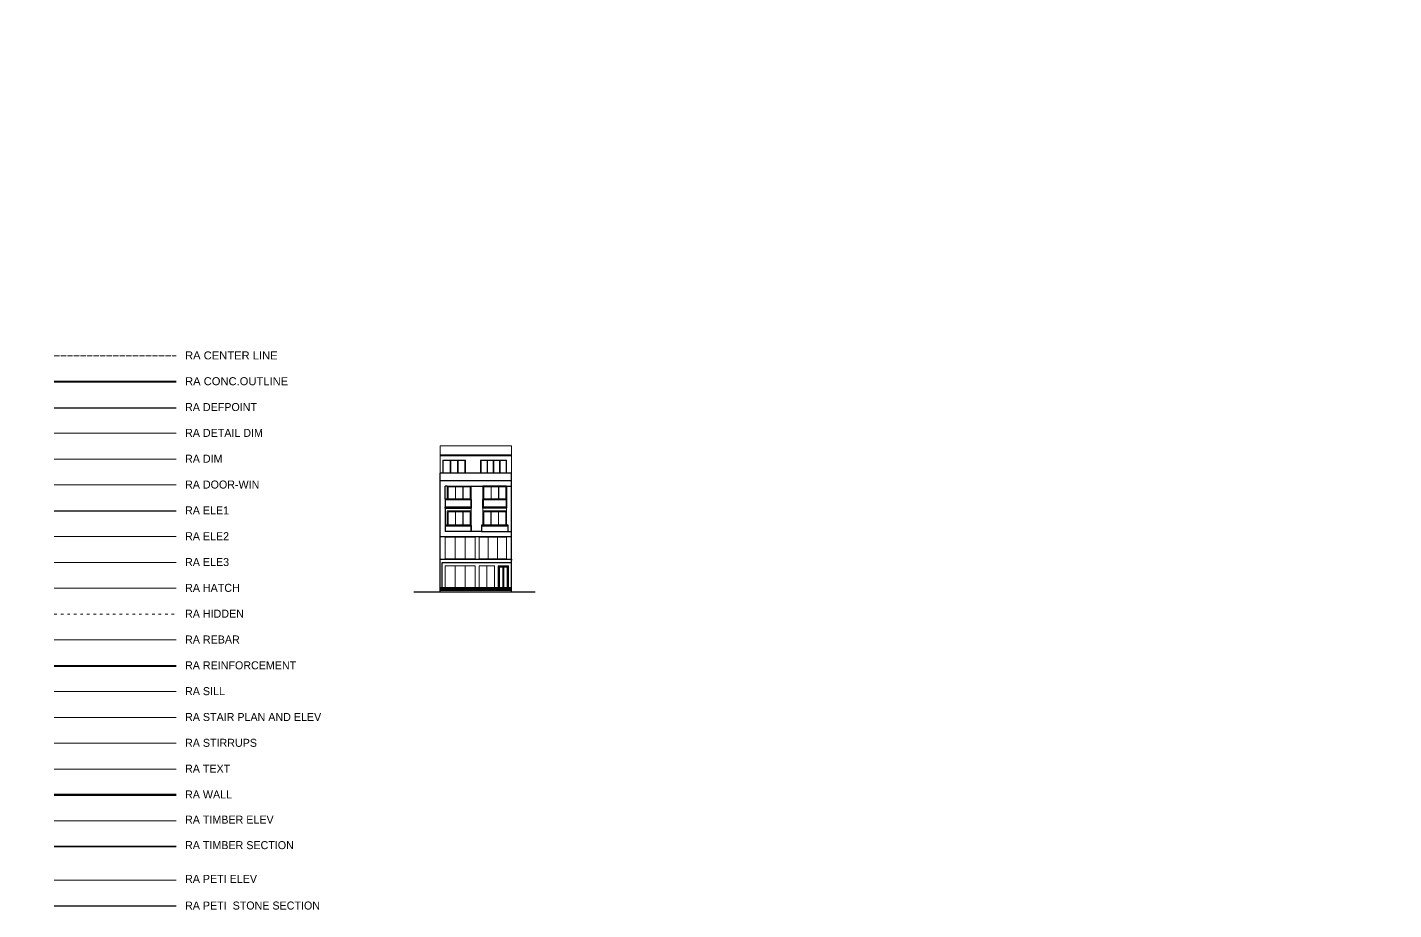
# Model space of a CAD drawing. Header units: inches. Extents: x -71 to 2682309, y -3332 to 801571.
# Drawn here: x 2660066 to 2666354, y 785419 to 789477 of the extents above; entities that cross this region are included whole.
import ezdxf

# ---------------------------------------------------------------- set-up
doc = ezdxf.new("R2010")
doc.units = ezdxf.units.IN
doc.header["$MEASUREMENT"] = 0
doc.linetypes.add('ACAD_ISO03W100', pattern=[30, 12, -18])
doc.linetypes.add('ACAD_ISO04W100', pattern=[30, 24, -3, 0, -3])
for name, color, linetype, lineweight in [('CENTER  LINE RA', 10, 'ACAD_ISO04W100', 18), ('CONC. OUTLINE RA', 150, 'Continuous', 40), ('DETAIL DIM RA', 4, 'Continuous', 15), ('DIM RA', 4, 'Continuous', 15), ('DOOR-WIN RA', 3, 'Continuous', 20), ('ELE1 RA', 1, 'Continuous', 30), ('ELE2 RA', 130, 'Continuous', 20), ('ELE3 RA', 2, 'Continuous', 18), ('Hatch', 254, 'Continuous', 9), ('HATCH RA', 8, 'Continuous', 9), ('HIDDEN RA', 253, 'ACAD_ISO03W100', 9), ('PETI elev RA', 182, 'Continuous', 15), ('Peti stone  section RA', 114, 'Continuous', 30), ('REBAR RA', 145, 'Continuous', 20), ('REINFORCEMENT RA', 1, 'Continuous', 30), ('SILL RA', 2, 'Continuous', 20), ('STAIR PLAN AND ELEV RA', 124, 'Continuous', 20), ('STIRRUPS RA', 115, 'Continuous', 20), ('TEXT RA', 254, 'Continuous', 20), ('timber elev RA', 34, 'Continuous', 15), ('Timber Section RA', 150, 'Continuous', 35), ('WALL RA', 42, 'Continuous', 50)]:
    doc.layers.add(name, color=color, linetype=linetype, lineweight=lineweight)
doc.layers.add('lettring', color=7, linetype='Continuous')
doc.styles.add('DIM 8', font='arial.ttf', dxfattribs={"height": 8})
doc.styles.add('RA 50 new', font='GOTHIC.TTF', dxfattribs={"height": 100})
doc.dimstyles.new('Copy of DIM 8', dxfattribs={"dimtxt": 8, "dimasz": 1, "dimexe": 6, "dimexo": 18, "dimgap": 1.6875, "dimtad": 1, "dimdec": 0, "dimzin": 3, "dimdsep": 46, "dimlunit": 4, "dimtxsty": 'DIM 8', "dimblk": 'dot 2', "dimcen": 0.09375, "dimse1": 1, "dimse2": 1, "dimclrd": 1, "dimclre": 1, "dimclrt": 256, "dimadec": 0, "dimazin": 0, "dimtfac": 0.75, "dimtdec": 0, "dimtix": 1, "dimtmove": 1, "dimatfit": 3, "dimldrblk": 'DOT', "dimfxl": 1, "dimtolj": 1, "dimtzin": 0, "dimlwd": 9, "dimlwe": 9, "dimarcsym": 0})

# ---------------------------------------------------------------- blocks, each defined once
blk = doc.blocks.new('_Dot')
at = {"color": 0, "linetype": 'ByBlock', "lineweight": -2}
blk.add_line((-0.5, 0), (-1, 0), dxfattribs=at)
at = {"color": 0, "linetype": 'ByBlock', "const_width": 0.5}
blk.add_lwpolyline([(-0.25, 0, 1), (0.25, 0, 1)], format="xyb", close=True, dxfattribs=at)
blk = doc.blocks.new('dot1')
at = {"layer": 'Hatch'}
h = blk.add_hatch(color=256, dxfattribs=at)
edge = h.paths.add_edge_path()
edge.add_arc((0, 0), 1, 0, 360)
for p, q in [((3, 0), (-3, 0)), ((0, 3), (0, -3))]:
    blk.add_line(p, q, dxfattribs=at)
blk.add_circle((0, 0), 1, dxfattribs=at)
blk = doc.blocks.new('dot 2')
at = {"layer": 'Hatch', "xscale": 0.5, "yscale": 0.5, "zscale": 0.5}
blk.add_blockref('dot1', (0, 0), dxfattribs=at)

msp = doc.modelspace()

# ---------------------------------------------------------------- linework, layer by layer
for p, q in [((2662271.4, 787307.1), (2662271.3, 787307.2)), ((2661965.9, 787016.6), (2661965.9, 787030.6))]:
    msp.add_line(p, q)
at = {"layer": 'CENTER  LINE RA', "linetype": 'ACAD_ISO04W100'}
msp.add_line((2660190.5, 787966.7), (2660752, 787966.7), dxfattribs=at)
at = {"layer": 'CONC. OUTLINE RA'}
for p, q in [((2660190.5, 787847.9), (2660752, 787847.9)), ((2660190.5, 786541.2), (2660752, 786541.2))]:
    msp.add_line(p, q, dxfattribs=at)
at = {"layer": 'Defpoints'}
msp.add_line((2660190.5, 787727.6), (2660752, 787727.6), dxfattribs=at)
at = {"layer": 'DETAIL DIM RA'}
msp.add_line((2660190.5, 787610.3), (2660752, 787610.3), dxfattribs=at)
at = {"layer": 'DIM RA'}
msp.add_line((2660190.5, 787491.5), (2660752, 787491.5), dxfattribs=at)
at = {"layer": 'DOOR-WIN RA'}
for p, q in [((2661977.9, 787487.2), (2662082.9, 787487.2)), ((2661977.9, 787427.2), (2661977.9, 787487.2)), ((2661980.4, 787484.7), (2661980.4, 787427.2)), ((2662012.5, 787484.7), (2661980.4, 787484.7)), ((2662012.5, 787427.2), (2662012.5, 787484.7)), ((2662015, 787484.7), (2662015, 787427.2)), ((2662045.8, 787484.7), (2662015, 787484.7)), ((2662045.8, 787427.2), (2662045.8, 787484.7)), ((2662048.3, 787484.7), (2662048.3, 787427.2)), ((2662080.4, 787484.7), (2662048.3, 787484.7)), ((2662080.4, 787484.7), (2662080.4, 787427.2)), ((2662082.9, 787487.2), (2662082.9, 787427.2)), ((2662151.9, 787487.2), (2662271.9, 787487.2)), ((2662151.9, 787427.2), (2662151.9, 787487.2)), ((2662181.9, 787484.8), (2662154.4, 787484.8)), ((2662154.4, 787484.8), (2662154.4, 787427.2)), ((2662181.9, 787427.2), (2662181.9, 787484.8)), ((2662210.7, 787484.8), (2662184.4, 787484.8)), ((2662184.4, 787484.8), (2662184.4, 787427.2)), ((2662210.7, 787427.2), (2662210.7, 787484.8)), ((2662239.4, 787484.8), (2662213.2, 787484.8)), ((2662213.2, 787484.8), (2662213.2, 787427.2)), ((2662239.4, 787427.2), (2662239.4, 787484.8)), ((2662241.9, 787484.8), (2662241.9, 787427.2)), ((2662269.4, 787484.8), (2662241.9, 787484.8)), ((2662269.4, 787484.8), (2662269.4, 787427.2)), ((2662271.9, 787487.2), (2662271.9, 787427.2)), ((2660190.5, 787372.7), (2660752, 787372.7)), ((2661998.9, 787307.2), (2661998.9, 787367.2)), ((2662002.8, 787307.2), (2662002.8, 787363.5)), ((2662002.8, 787363.5), (2662036.1, 787363.5)), ((2662036.1, 787307.2), (2662036.1, 787363.5)), ((2662037.3, 787363.5), (2662070.5, 787363.5)), ((2662037.3, 787363.5), (2662037.3, 787307.2)), ((2662070.5, 787363.5), (2662070.5, 787307.2)), ((2662071.7, 787363.5), (2662104.9, 787363.5)), ((2662071.7, 787363.5), (2662071.7, 787307.2)), ((2662104.9, 787363.5), (2662104.9, 787307.2)), ((2662108.9, 787367.2), (2662108.9, 787305.7)), ((2662162.9, 787305.7), (2662162.9, 787367.2)), ((2662166.8, 787307.2), (2662166.8, 787363.5)), ((2662166.8, 787363.5), (2662200.1, 787363.5)), ((2662200.1, 787307.2), (2662200.1, 787363.5)), ((2662201.3, 787363.5), (2662234.5, 787363.5)), ((2662201.3, 787363.5), (2662201.3, 787307.2)), ((2662234.5, 787363.5), (2662234.5, 787307.2)), ((2662235.7, 787363.5), (2662268.9, 787363.5)), ((2662235.7, 787363.5), (2662235.7, 787307.2)), ((2662268.9, 787363.5), (2662268.9, 787307.2)), ((2662271.9, 787305.7), (2662271.9, 787367.2)), ((2662272.9, 787367.2), (2662272.9, 787271.2)), ((2661998.9, 787187.2), (2661998.9, 787253.2)), ((2661998.9, 787253.2), (2662108.9, 787253.2)), ((2661998.9, 787187.2), (2661998.9, 787253.2)), ((2661998.9, 787253.2), (2662108.9, 787253.2)), ((2662002.8, 787187.2), (2662002.8, 787249.3)), ((2662002.8, 787249.3), (2662036.1, 787249.3)), ((2662036.1, 787187.2), (2662036.1, 787249.3)), ((2662037.3, 787249.3), (2662070.5, 787249.3)), ((2662037.3, 787249.3), (2662037.3, 787187.2)), ((2662070.5, 787249.3), (2662070.5, 787187.2)), ((2662071.7, 787249.3), (2662104.9, 787249.3)), ((2662071.7, 787249.3), (2662071.7, 787187.2)), ((2662104.9, 787249.3), (2662104.9, 787187.2)), ((2662108.9, 787253.2), (2662108.9, 787185.7)), ((2662108.9, 787253.2), (2662108.9, 787159.2)), ((2662162.9, 787253.2), (2662271.9, 787253.2)), ((2662162.9, 787187.2), (2662162.9, 787253.2)), ((2662162.9, 787253.2), (2662271.9, 787253.2)), ((2662162.9, 787187.2), (2662162.9, 787253.2)), ((2662166.8, 787187.2), (2662166.8, 787249.3)), ((2662166.8, 787249.3), (2662199.8, 787249.3)), ((2662199.8, 787187.2), (2662199.8, 787249.3)), ((2662200.9, 787249.3), (2662233.9, 787249.3)), ((2662200.9, 787249.3), (2662200.9, 787187.2)), ((2662233.9, 787187.2), (2662233.9, 787249.3)), ((2662235.1, 787249.3), (2662268, 787249.3)), ((2662235.1, 787249.3), (2662235.1, 787187.2)), ((2662268, 787249.3), (2662268, 787187.2)), ((2662271.9, 787253.2), (2662271.9, 787187.2)), ((2662271.9, 787253.2), (2662271.9, 787187.2)), ((2661989.9, 787133.2), (2661991.4, 787133.2)), ((2661989.9, 787133), (2661989.9, 787133.2)), ((2661989.9, 787133), (2661991.4, 787133)), ((2661989.9, 787132.1), (2661989.9, 787133)), ((2661989.9, 787132.1), (2662035.5, 787132.1)), ((2661989.9, 787032.4), (2661989.9, 787132.1)), ((2661991.4, 787133.2), (2661993.4, 787133.2)), ((2661991.4, 787133), (2661991.4, 787133.2)), ((2661991.4, 787133), (2661993.4, 787133)), ((2661993.4, 787133.2), (2662032.3, 787133.2)), ((2661993.4, 787133), (2661993.4, 787133.2)), ((2661993.4, 787133), (2662032.3, 787133)), ((2662032.3, 787133.2), (2662034.2, 787133.2)), ((2662032.3, 787133), (2662032.3, 787133.2)), ((2662032.3, 787133), (2662034.2, 787133)), ((2662034.2, 787133.2), (2662037.1, 787133.2)), ((2662034.2, 787133), (2662034.2, 787133.2)), ((2662034.2, 787133), (2662035.5, 787133)), ((2662035.5, 787133), (2662035.5, 787132.1)), ((2662035.5, 787133), (2662037.1, 787133)), ((2662035.5, 787132.1), (2662035.5, 787032.4)), ((2662035.5, 787132.1), (2662081.2, 787132.1)), ((2662037.1, 787133.2), (2662039, 787133.2)), ((2662037.1, 787133), (2662037.1, 787133.2)), ((2662037.1, 787133), (2662039, 787133)), ((2662039, 787133.2), (2662077.9, 787133.2)), ((2662039, 787133), (2662039, 787133.2)), ((2662039, 787133), (2662077.9, 787133)), ((2662077.9, 787133.2), (2662079.8, 787133.2)), ((2662077.9, 787133), (2662077.9, 787133.2)), ((2662077.9, 787133), (2662079.8, 787133)), ((2662079.8, 787133.2), (2662082.8, 787133.2)), ((2662079.8, 787133), (2662079.8, 787133.2)), ((2662079.8, 787133), (2662081.2, 787133)), ((2662081.2, 787133), (2662081.2, 787132.1)), ((2662081.2, 787133), (2662082.8, 787133)), ((2662081.2, 787132.1), (2662126.9, 787132.1)), ((2662081.2, 787132.1), (2662081.2, 787032.4)), ((2662082.8, 787133.2), (2662084.7, 787133.2)), ((2662082.8, 787133), (2662082.8, 787133.2)), ((2662082.8, 787133), (2662084.7, 787133)), ((2662084.7, 787133.2), (2662123.6, 787133.2)), ((2662084.7, 787133), (2662084.7, 787133.2)), ((2662084.7, 787133), (2662123.6, 787133)), ((2662123.6, 787133.2), (2662125.5, 787133.2)), ((2662123.6, 787133), (2662123.6, 787133.2)), ((2662123.6, 787133), (2662125.5, 787133)), ((2662125.5, 787133.2), (2662126.9, 787133.2)), ((2662125.5, 787133), (2662125.5, 787133.2)), ((2662125.5, 787133), (2662126.9, 787133)), ((2662126.9, 787133.2), (2662126.9, 787133)), ((2662126.9, 787133), (2662126.9, 787132.1)), ((2662126.9, 787132.1), (2662126.9, 787032.4)), ((2662144.9, 787133.1), (2662146.3, 787133.1)), ((2662144.9, 787133.1), (2662144.9, 787133)), ((2662144.9, 787133), (2662146.3, 787133)), ((2662144.9, 787133), (2662144.9, 787132.1)), ((2662144.9, 787132.1), (2662187.2, 787132.1)), ((2662144.9, 787132.1), (2662144.9, 787032.4)), ((2662146.3, 787133), (2662146.3, 787133.1)), ((2662146.3, 787133.1), (2662148.1, 787133.1)), ((2662146.3, 787133), (2662148.1, 787133)), ((2662148.1, 787133), (2662148.1, 787133.1)), ((2662148.1, 787133.1), (2662184.2, 787133.1)), ((2662148.1, 787133), (2662184.2, 787133)), ((2662184.2, 787133), (2662184.2, 787133.1)), ((2662184.2, 787133.1), (2662185.9, 787133.1)), ((2662184.2, 787133), (2662185.9, 787133)), ((2662185.9, 787133), (2662185.9, 787133.1)), ((2662185.9, 787133.1), (2662188.7, 787133.1)), ((2662185.9, 787133), (2662187.2, 787133)), ((2662187.2, 787133), (2662187.2, 787132.1)), ((2662187.2, 787133), (2662188.7, 787133)), ((2662187.2, 787132.1), (2662187.2, 787032.4)), ((2662187.2, 787132.1), (2662229.6, 787132.1)), ((2662188.7, 787133), (2662188.7, 787133.1)), ((2662188.7, 787133.1), (2662190.5, 787133.1)), ((2662188.7, 787133), (2662190.5, 787133)), ((2662190.5, 787133), (2662190.5, 787133.1)), ((2662190.5, 787133.1), (2662226.5, 787133.1)), ((2662190.5, 787133), (2662226.5, 787133)), ((2662226.5, 787133), (2662226.5, 787133.1)), ((2662226.5, 787133.1), (2662228.3, 787133.1)), ((2662226.5, 787133), (2662228.3, 787133)), ((2662228.3, 787133), (2662228.3, 787133.1)), ((2662228.3, 787133.1), (2662231, 787133.1)), ((2662228.3, 787133), (2662229.6, 787133)), ((2662229.6, 787133), (2662229.6, 787132.1)), ((2662229.6, 787133), (2662231, 787133)), ((2662229.6, 787132.1), (2662271.9, 787132.1)), ((2662229.6, 787132.1), (2662229.6, 787032.4)), ((2662231, 787133), (2662231, 787133.1)), ((2662231, 787133.1), (2662232.8, 787133.1)), ((2662231, 787133), (2662232.8, 787133)), ((2662232.8, 787133), (2662232.8, 787133.1)), ((2662232.8, 787133.1), (2662268.9, 787133.1)), ((2662232.8, 787133), (2662268.9, 787133)), ((2662268.9, 787133), (2662268.9, 787133.1)), ((2662268.9, 787133.1), (2662270.6, 787133.1)), ((2662268.9, 787133), (2662270.6, 787133)), ((2662270.6, 787133), (2662270.6, 787133.1)), ((2662270.6, 787133.1), (2662271.9, 787133.1)), ((2662270.6, 787133), (2662271.9, 787133)), ((2662271.9, 787133), (2662271.9, 787133.1)), ((2662271.9, 787133), (2662271.9, 787132.1)), ((2662271.9, 787132.1), (2662271.9, 787032.4)), ((2661989.9, 787031.2), (2661989.9, 787032.4)), ((2661989.9, 787032.4), (2662035.5, 787032.4)), ((2661989.9, 787031.2), (2662035.5, 787031.2)), ((2661989.9, 787001), (2661989.9, 787001.2)), ((2661989.9, 787001.2), (2661991.4, 787001.2)), ((2661989.9, 787001), (2661991.4, 787001)), ((2661989.9, 787000.1), (2661989.9, 787001)), ((2661989.9, 787000.1), (2662035.5, 787000.1)), ((2661989.9, 786900.4), (2661989.9, 787000.1)), ((2661991.4, 787001.2), (2661993.4, 787001.2)), ((2661991.4, 787001), (2661991.4, 787001.2)), ((2661991.4, 787001), (2661993.4, 787001)), ((2661993.4, 787001), (2661993.4, 787001.2)), ((2661993.4, 787001.2), (2662032.3, 787001.2)), ((2661993.4, 787001), (2662032.3, 787001)), ((2662032.3, 787001.2), (2662034.2, 787001.2)), ((2662032.3, 787001), (2662032.3, 787001.2)), ((2662032.3, 787001), (2662034.2, 787001)), ((2662034.2, 787001), (2662034.2, 787001.2)), ((2662034.2, 787001.2), (2662037.1, 787001.2)), ((2662034.2, 787001), (2662035.5, 787001)), ((2662035.5, 787031.2), (2662035.5, 787032.4)), ((2662035.5, 787032.4), (2662081.2, 787032.4)), ((2662035.5, 787031.2), (2662081.2, 787031.2)), ((2662035.5, 787001), (2662035.5, 787000.1)), ((2662035.5, 787001), (2662037.1, 787001)), ((2662035.5, 787000.1), (2662035.5, 786900.4)), ((2662035.5, 787000.1), (2662081.2, 787000.1)), ((2662037.1, 787001.2), (2662039, 787001.2)), ((2662037.1, 787001), (2662037.1, 787001.2)), ((2662037.1, 787001), (2662039, 787001)), ((2662039, 787001), (2662039, 787001.2)), ((2662039, 787001.2), (2662077.9, 787001.2)), ((2662039, 787001), (2662077.9, 787001)), ((2662077.9, 787001.2), (2662079.8, 787001.2)), ((2662077.9, 787001), (2662077.9, 787001.2)), ((2662077.9, 787001), (2662079.8, 787001)), ((2662079.8, 787001), (2662079.8, 787001.2)), ((2662079.8, 787001.2), (2662082.8, 787001.2)), ((2662079.8, 787001), (2662081.2, 787001)), ((2662081.2, 787031.2), (2662081.2, 787032.4)), ((2662081.2, 787032.4), (2662126.9, 787032.4)), ((2662081.2, 787031.2), (2662126.9, 787031.2)), ((2662081.2, 787001), (2662081.2, 787000.1)), ((2662081.2, 787001), (2662082.8, 787001)), ((2662081.2, 787000.1), (2662126.9, 787000.1)), ((2662081.2, 787000.1), (2662081.2, 786900.4)), ((2662082.8, 787001.2), (2662084.7, 787001.2)), ((2662082.8, 787001), (2662082.8, 787001.2)), ((2662082.8, 787001), (2662084.7, 787001)), ((2662084.7, 787001), (2662084.7, 787001.2)), ((2662084.7, 787001.2), (2662123.6, 787001.2)), ((2662084.7, 787001), (2662123.6, 787001)), ((2662123.6, 787001.2), (2662125.5, 787001.2)), ((2662123.6, 787001), (2662123.6, 787001.2)), ((2662123.6, 787001), (2662125.5, 787001)), ((2662125.5, 787001), (2662125.5, 787001.2)), ((2662125.5, 787001.2), (2662126.9, 787001.2)), ((2662125.5, 787001), (2662126.9, 787001)), ((2662126.9, 787032.4), (2662126.9, 787031.2)), ((2662126.9, 787001.2), (2662126.9, 787001)), ((2662126.9, 787001), (2662126.9, 787000.1)), ((2662126.9, 787000.1), (2662126.9, 786900.4)), ((2662144.9, 787031.2), (2662144.9, 787032.4)), ((2662144.9, 787032.4), (2662187.2, 787032.4)), ((2662144.9, 787031.2), (2662187.2, 787031.2)), ((2662144.9, 787001), (2662144.9, 787001.2)), ((2662144.9, 787001.2), (2662146.1, 787001.2)), ((2662144.9, 787001), (2662146.1, 787001)), ((2662144.9, 787000.1), (2662144.9, 787001)), ((2662144.9, 787000.1), (2662180.3, 787000.1)), ((2662144.9, 786900.4), (2662144.9, 787000.1)), ((2662146.1, 787001.2), (2662147.6, 787001.2)), ((2662146.1, 787001), (2662146.1, 787001.2)), ((2662146.1, 787001), (2662147.6, 787001)), ((2662147.6, 787001), (2662147.6, 787001.2)), ((2662147.6, 787001.2), (2662177.8, 787001.2)), ((2662147.6, 787001), (2662177.8, 787001)), ((2662177.8, 787001.2), (2662179.3, 787001.2)), ((2662177.8, 787001), (2662177.8, 787001.2)), ((2662177.8, 787001), (2662179.3, 787001)), ((2662179.3, 787001), (2662179.3, 787001.2)), ((2662179.3, 787001.2), (2662181.6, 787001.2)), ((2662179.3, 787001), (2662180.3, 787001)), ((2662180.3, 787001), (2662180.3, 787000.1)), ((2662180.3, 787001), (2662181.6, 787001)), ((2662180.3, 787000.1), (2662180.3, 786900.4)), ((2662180.3, 787000.1), (2662215.8, 787000.1)), ((2662181.6, 787001.2), (2662183, 787001.2)), ((2662181.6, 787001), (2662181.6, 787001.2)), ((2662181.6, 787001), (2662183, 787001)), ((2662183, 787001), (2662183, 787001.2)), ((2662183, 787001.2), (2662213.3, 787001.2)), ((2662183, 787001), (2662213.3, 787001)), ((2662187.2, 787031.2), (2662187.2, 787032.4)), ((2662187.2, 787032.4), (2662229.6, 787032.4)), ((2662187.2, 787031.2), (2662229.6, 787031.2)), ((2662213.3, 787001.2), (2662214.7, 787001.2)), ((2662213.3, 787001), (2662213.3, 787001.2)), ((2662213.3, 787001), (2662214.7, 787001)), ((2662214.7, 787001), (2662214.7, 787001.2)), ((2662214.7, 787001.2), (2662215.8, 787001.2)), ((2662214.7, 787001), (2662215.8, 787001)), ((2662215.8, 787001.2), (2662215.8, 787001)), ((2662215.8, 787001), (2662215.8, 787000.1)), ((2662215.8, 787000.1), (2662215.8, 786900.4)), ((2662229.6, 787031.2), (2662229.6, 787032.4)), ((2662229.6, 787032.4), (2662271.9, 787032.4)), ((2662229.6, 787031.2), (2662271.9, 787031.2)), ((2662232.8, 787001.2), (2662232.8, 786899.2)), ((2662232.8, 787001.2), (2662280.8, 787001.2)), ((2662232.9, 786899.2), (2662232.9, 787001)), ((2662232.9, 787001), (2662280.7, 787001)), ((2662233.1, 787000.7), (2662233, 787000.9)), ((2662233.8, 786899.2), (2662233.8, 786999.7)), ((2662233.8, 786999.7), (2662279.8, 786999.7)), ((2662233.9, 786999.5), (2662233.8, 786999.7)), ((2662234, 786999.4), (2662234, 786899.2)), ((2662279.6, 786999.4), (2662234, 786999.4)), ((2662234.1, 786999.2), (2662234, 786999.4)), ((2662234.7, 786998.1), (2662234.7, 786998.2)), ((2662234.7, 786899.2), (2662234.7, 786998.1)), ((2662234.7, 786998.1), (2662278.8, 786998.1)), ((2662234.8, 786899.2), (2662234.8, 786998)), ((2662234.9, 786998), (2662234.8, 786998)), ((2662234.8, 786998), (2662278.8, 786998)), ((2662234.9, 786899.2), (2662234.9, 786998)), ((2662234.9, 786998), (2662278.7, 786998)), ((2662235, 786997.7), (2662234.9, 786997.9)), ((2662235.3, 786997.3), (2662235.2, 786997.4)), ((2662235.3, 786899.2), (2662235.3, 786997.3)), ((2662235.3, 786997.3), (2662278.3, 786997.3)), ((2662235.5, 786996.9), (2662278.1, 786996.9)), ((2662235.5, 786899.2), (2662235.5, 786996.9)), ((2662236.5, 786995.3), (2662236.6, 786995.2)), ((2662277, 786995.2), (2662236.6, 786995.2)), ((2662236.6, 786995.2), (2662236.6, 786995.1)), ((2662236.6, 786995.2), (2662236.6, 786899.2)), ((2662236.7, 786995), (2662236.8, 786994.9)), ((2662276.8, 786994.9), (2662236.8, 786994.9)), ((2662236.8, 786994.9), (2662236.8, 786899.2)), ((2662236.8, 786994.9), (2662236.9, 786994.8)), ((2662236.9, 786994.8), (2662236.9, 786899.2)), ((2662238.6, 786994.8), (2662236.9, 786994.8)), ((2662254.7, 786994.8), (2662238.6, 786994.8)), ((2662238.6, 786994.8), (2662238.6, 786984.5)), ((2662238.6, 786974), (2662238.6, 786984.5)), ((2662238.6, 786963.2), (2662238.6, 786974)), ((2662256.8, 786994.8), (2662254.7, 786994.8)), ((2662254.7, 786984.5), (2662254.7, 786994.8)), ((2662254.7, 786974), (2662254.7, 786984.5)), ((2662254.7, 786963.2), (2662254.7, 786974)), ((2662256.8, 786899.2), (2662256.8, 786994.8)), ((2662258.9, 786994.8), (2662256.8, 786994.8)), ((2662275, 786994.8), (2662258.9, 786994.8)), ((2662258.9, 786994.8), (2662258.9, 786984.5)), ((2662258.9, 786974), (2662258.9, 786984.5)), ((2662258.9, 786974), (2662258.9, 786963.2)), ((2662271.9, 787031.2), (2662271.9, 787032.4)), ((2662276.7, 786994.8), (2662275, 786994.8)), ((2662275, 786994.8), (2662275, 786984.5)), ((2662275, 786984.5), (2662275, 786974)), ((2662275, 786974), (2662275, 786963.2)), ((2662276.8, 786994.9), (2662276.7, 786994.8)), ((2662276.7, 786899.2), (2662276.7, 786994.8)), ((2662276.9, 786995), (2662276.8, 786994.9)), ((2662276.8, 786899.2), (2662276.8, 786994.9)), ((2662277, 786995.2), (2662276.9, 786995.1)), ((2662277.1, 786995.3), (2662277, 786995.2)), ((2662277, 786899.2), (2662277, 786995.2)), ((2662278.1, 786996.9), (2662278.1, 786899.2)), ((2662278.3, 786997.3), (2662278.4, 786997.4)), ((2662278.3, 786997.3), (2662278.3, 786899.2)), ((2662278.6, 786997.7), (2662278.7, 786997.9)), ((2662278.7, 786998), (2662278.8, 786998)), ((2662278.7, 786998), (2662278.7, 786899.2)), ((2662278.8, 786998.1), (2662278.9, 786998.2)), ((2662278.8, 786998.1), (2662278.8, 786899.2)), ((2662278.8, 786998), (2662278.8, 786899.2)), ((2662279.5, 786999.2), (2662279.6, 786999.4)), ((2662279.6, 786899.2), (2662279.6, 786999.4)), ((2662279.7, 786999.5), (2662279.8, 786999.7)), ((2662279.8, 786999.7), (2662279.8, 786899.2)), ((2662280.5, 787000.7), (2662280.6, 787000.9)), ((2662280.7, 787001), (2662280.7, 786899.2)), ((2662280.8, 787001.2), (2662280.8, 786899.2)), ((2662238.6, 786952.7), (2662238.6, 786963.2)), ((2662238.6, 786941.8), (2662238.6, 786952.7)), ((2662238.6, 786931.4), (2662238.6, 786941.8)), ((2662238.6, 786920.5), (2662238.6, 786931.4)), ((2662238.6, 786910), (2662238.6, 786920.5)), ((2662253.3, 786948.8), (2662253.3, 786948.9)), ((2662253.3, 786948.9), (2662253.3, 786948.9)), ((2662253.3, 786948.9), (2662253.3, 786948.9)), ((2662253.3, 786948.9), (2662253.3, 786948.9)), ((2662253.3, 786948.9), (2662253.3, 786948.9)), ((2662253.3, 786948.9), (2662254.7, 786948.9)), ((2662253.3, 786948.7), (2662253.3, 786948.8)), ((2662253.3, 786948.8), (2662253.3, 786948.8)), ((2662253.3, 786948.8), (2662253.3, 786948.8)), ((2662253.3, 786948.6), (2662253.3, 786948.7)), ((2662253.3, 786948.7), (2662253.3, 786948.7)), ((2662253.3, 786948.5), (2662253.3, 786948.6)), ((2662253.3, 786948.4), (2662253.3, 786948.5)), ((2662253.3, 786948.5), (2662253.3, 786948.5)), ((2662253.3, 786948.3), (2662253.3, 786948.4)), ((2662253.3, 786948.4), (2662253.3, 786948.4)), ((2662253.3, 786948.3), (2662253.3, 786948.3)), ((2662253.3, 786948.3), (2662253.3, 786948.3)), ((2662253.3, 786948.3), (2662253.3, 786948.3)), ((2662253.3, 786948.3), (2662253.3, 786948.3)), ((2662253.3, 786948.3), (2662253.3, 786948.3)), ((2662253.3, 786948.3), (2662254.7, 786948.3)), ((2662254.7, 786952.7), (2662254.7, 786963.2)), ((2662254.7, 786948.9), (2662254.7, 786952.7)), ((2662254.7, 786948.9), (2662255.3, 786948.9)), ((2662254.7, 786948.3), (2662255.3, 786948.3)), ((2662254.7, 786941.8), (2662254.7, 786948.3)), ((2662254.7, 786931.4), (2662254.7, 786941.8)), ((2662254.7, 786920.5), (2662254.7, 786931.4)), ((2662254.7, 786910), (2662254.7, 786920.5)), ((2662255.3, 786952.2), (2662255.3, 786952.3)), ((2662255.3, 786952.3), (2662255.4, 786952.3)), ((2662255.3, 786952.3), (2662255.3, 786952.3)), ((2662255.3, 786952.3), (2662255.3, 786952.3)), ((2662255.3, 786948.9), (2662255.3, 786952.2)), ((2662255.3, 786948.9), (2662255.4, 786948.9)), ((2662255.3, 786942.2), (2662255.3, 786948.3)), ((2662255.3, 786948.3), (2662255.4, 786948.3)), ((2662255.3, 786942.1), (2662255.3, 786942.2)), ((2662255.3, 786942.2), (2662255.3, 786942.2)), ((2662255.3, 786942.2), (2662255.3, 786942.2)), ((2662255.3, 786942.1), (2662255.4, 786942.1)), ((2662255.4, 786952.4), (2662255.4, 786952.4)), ((2662255.4, 786952.4), (2662255.4, 786952.3)), ((2662255.4, 786952.4), (2662256, 786952.4)), ((2662255.4, 786952.2), (2662255.4, 786948.9)), ((2662256, 786952.2), (2662255.4, 786952.2)), ((2662255.4, 786948.9), (2662255.9, 786948.9)), ((2662255.4, 786948.3), (2662255.4, 786942.2)), ((2662255.4, 786948.3), (2662255.9, 786948.3)), ((2662256, 786942.2), (2662255.4, 786942.2)), ((2662255.4, 786942.1), (2662255.4, 786942.1)), ((2662255.4, 786942.1), (2662255.4, 786942.1)), ((2662255.4, 786942.1), (2662256, 786942.1)), ((2662255.6, 786945.9), (2662255.6, 786946)), ((2662255.6, 786946), (2662255.6, 786946)), ((2662255.6, 786946), (2662255.7, 786946)), ((2662255.7, 786945.9), (2662255.6, 786945.9)), ((2662255.6, 786945.9), (2662255.6, 786945.9)), ((2662255.6, 786945.7), (2662255.6, 786945.8)), ((2662255.6, 786945.8), (2662255.7, 786945.8)), ((2662255.6, 786945.7), (2662255.6, 786945.1)), ((2662255.6, 786945.7), (2662255.6, 786945.7)), ((2662255.7, 786945), (2662255.6, 786945.1)), ((2662255.6, 786945.1), (2662255.6, 786945.1)), ((2662255.6, 786945.1), (2662255.6, 786945.1)), ((2662255.7, 786946.1), (2662255.7, 786946.1)), ((2662255.7, 786946.1), (2662255.7, 786946.1)), ((2662255.7, 786946.1), (2662255.8, 786946.1)), ((2662255.7, 786946), (2662255.7, 786946.1)), ((2662255.7, 786946.1), (2662255.7, 786946.1)), ((2662255.7, 786946), (2662255.7, 786946)), ((2662255.7, 786945.9), (2662255.7, 786945.9)), ((2662255.7, 786945.8), (2662255.7, 786945.9)), ((2662255.8, 786945), (2662255.7, 786945)), ((2662255.7, 786945), (2662255.7, 786945)), ((2662255.7, 786945), (2662255.7, 786945)), ((2662255.7, 786945), (2662255.7, 786945)), ((2662255.7, 786945), (2662255.7, 786945)), ((2662255.8, 786946.1), (2662255.8, 786946)), ((2662255.8, 786946), (2662255.8, 786946)), ((2662255.8, 786946), (2662255.8, 786946)), ((2662255.8, 786946), (2662255.8, 786945.9)), ((2662255.8, 786945.9), (2662255.8, 786945.9)), ((2662255.8, 786945.9), (2662255.8, 786945.9)), ((2662255.8, 786945.9), (2662255.8, 786945.9)), ((2662255.8, 786945.8), (2662255.8, 786945.9)), ((2662255.8, 786945.8), (2662255.8, 786945.8)), ((2662255.8, 786945.8), (2662255.8, 786945.8)), ((2662255.8, 786945.8), (2662255.8, 786945.7)), ((2662255.8, 786945.7), (2662255.8, 786945.7)), ((2662255.8, 786945.7), (2662255.8, 786945.1)), ((2662255.8, 786945.1), (2662255.8, 786945.1)), ((2662255.8, 786945.1), (2662255.8, 786945.1)), ((2662255.8, 786945.1), (2662255.8, 786945)), ((2662255.8, 786945), (2662255.8, 786945)), ((2662255.9, 786948.9), (2662255.9, 786948.9)), ((2662255.9, 786948.9), (2662255.9, 786948.9)), ((2662255.9, 786948.9), (2662255.9, 786948.9)), ((2662255.9, 786948.8), (2662255.9, 786948.9)), ((2662255.9, 786948.9), (2662255.9, 786948.9)), ((2662255.9, 786948.8), (2662255.9, 786948.8)), ((2662255.9, 786948.8), (2662255.9, 786948.8)), ((2662255.9, 786948.7), (2662255.9, 786948.8)), ((2662255.9, 786948.6), (2662255.9, 786948.7)), ((2662255.9, 786948.7), (2662255.9, 786948.7)), ((2662255.9, 786948.5), (2662255.9, 786948.6)), ((2662255.9, 786948.5), (2662255.9, 786948.5)), ((2662255.9, 786948.4), (2662255.9, 786948.5)), ((2662255.9, 786948.4), (2662255.9, 786948.4)), ((2662255.9, 786948.3), (2662255.9, 786948.4)), ((2662255.9, 786948.3), (2662255.9, 786948.3)), ((2662255.9, 786948.3), (2662255.9, 786948.3)), ((2662255.9, 786948.3), (2662255.9, 786948.3)), ((2662255.9, 786948.3), (2662255.9, 786948.3)), ((2662255.9, 786948.3), (2662255.9, 786948.3)), ((2662256.1, 786952.4), (2662256, 786952.4)), ((2662256, 786952.2), (2662256, 786942.2)), ((2662256, 786952.1), (2662256, 786952.1)), ((2662256, 786942.4), (2662256, 786942.4)), ((2662256, 786942.1), (2662256.1, 786942.1)), ((2662256.1, 786952.3), (2662256.1, 786952.4)), ((2662256.1, 786952.2), (2662256.1, 786952.3)), ((2662256.1, 786952.3), (2662256.1, 786952.3)), ((2662256.1, 786952.3), (2662256.1, 786952.3)), ((2662256.1, 786952.3), (2662256.1, 786952.3)), ((2662256.1, 786942.2), (2662256.1, 786952.2)), ((2662256.1, 786942.2), (2662256.1, 786942.2)), ((2662256.1, 786942.2), (2662256.1, 786942.2)), ((2662256.1, 786942.1), (2662256.1, 786942.2)), ((2662256.1, 786942.1), (2662256.1, 786942.1)), ((2662256.1, 786942.1), (2662256.1, 786942.1)), ((2662257.5, 786952.3), (2662257.5, 786952.4)), ((2662257.5, 786952.4), (2662257.5, 786952.4)), ((2662257.5, 786952.4), (2662258.2, 786952.4)), ((2662257.5, 786952.2), (2662257.5, 786952.3)), ((2662257.5, 786952.3), (2662257.5, 786952.3)), ((2662257.5, 786952.3), (2662257.5, 786952.3)), ((2662257.5, 786952.3), (2662257.5, 786952.3)), ((2662257.5, 786942.2), (2662257.5, 786952.2)), ((2662257.5, 786952.2), (2662258.2, 786952.2)), ((2662257.5, 786952.2), (2662257.5, 786942.2)), ((2662257.5, 786942.2), (2662257.5, 786942.2)), ((2662257.5, 786942.2), (2662257.5, 786942.2)), ((2662257.5, 786942.1), (2662257.5, 786942.2)), ((2662257.5, 786942.2), (2662258.2, 786942.2)), ((2662257.5, 786942.1), (2662257.5, 786942.1)), ((2662257.5, 786942.1), (2662257.5, 786942.1)), ((2662257.5, 786942.1), (2662257.5, 786942.1)), ((2662258.2, 786942.1), (2662257.5, 786942.1)), ((2662257.6, 786952.1), (2662257.6, 786952.1)), ((2662257.6, 786942.4), (2662257.6, 786942.4)), ((2662257.7, 786948.9), (2662257.7, 786948.9)), ((2662257.7, 786948.9), (2662257.7, 786948.9)), ((2662257.7, 786948.9), (2662257.7, 786948.9)), ((2662257.7, 786948.8), (2662257.7, 786948.9)), ((2662257.7, 786948.9), (2662257.7, 786948.9)), ((2662258.2, 786948.9), (2662257.7, 786948.9)), ((2662257.7, 786948.8), (2662257.7, 786948.8)), ((2662257.7, 786948.8), (2662257.7, 786948.8)), ((2662257.7, 786948.7), (2662257.7, 786948.8)), ((2662257.7, 786948.6), (2662257.7, 786948.7)), ((2662257.7, 786948.7), (2662257.7, 786948.7)), ((2662257.7, 786948.5), (2662257.7, 786948.6)), ((2662257.7, 786948.5), (2662257.7, 786948.5)), ((2662257.7, 786948.4), (2662257.7, 786948.5)), ((2662257.7, 786948.4), (2662257.7, 786948.4)), ((2662257.7, 786948.3), (2662257.7, 786948.4)), ((2662257.7, 786948.3), (2662257.7, 786948.3)), ((2662257.7, 786948.3), (2662257.7, 786948.3)), ((2662257.7, 786948.3), (2662257.7, 786948.3)), ((2662257.7, 786948.3), (2662257.7, 786948.3)), ((2662257.7, 786948.3), (2662257.7, 786948.3)), ((2662258.2, 786948.3), (2662257.7, 786948.3)), ((2662257.8, 786946.1), (2662257.8, 786946.1)), ((2662257.9, 786946.1), (2662257.8, 786946.1)), ((2662257.8, 786946.1), (2662257.8, 786946)), ((2662257.8, 786946), (2662257.8, 786946)), ((2662257.8, 786946), (2662257.8, 786946)), ((2662257.8, 786946), (2662257.8, 786945.9)), ((2662257.8, 786945.9), (2662257.8, 786945.9)), ((2662257.8, 786945.9), (2662257.8, 786945.9)), ((2662257.8, 786945.9), (2662257.8, 786945.9)), ((2662257.8, 786945.8), (2662257.8, 786945.9)), ((2662257.8, 786945.8), (2662257.8, 786945.8)), ((2662257.8, 786945.8), (2662257.8, 786945.8)), ((2662257.8, 786945.8), (2662257.8, 786945.7)), ((2662257.8, 786945.7), (2662257.8, 786945.7)), ((2662257.8, 786945.7), (2662257.8, 786945.1)), ((2662257.8, 786945.1), (2662257.8, 786945.1)), ((2662257.8, 786945.1), (2662257.8, 786945.1)), ((2662257.8, 786945.1), (2662257.8, 786945)), ((2662257.8, 786945), (2662257.8, 786945)), ((2662257.8, 786945), (2662257.8, 786945)), ((2662257.8, 786945), (2662257.9, 786945)), ((2662257.9, 786946.1), (2662257.9, 786946.1)), ((2662257.9, 786946.1), (2662257.9, 786946.1)), ((2662257.9, 786946), (2662257.9, 786946.1)), ((2662258, 786946), (2662257.9, 786946)), ((2662257.9, 786946), (2662257.9, 786946)), ((2662257.9, 786946), (2662257.9, 786946)), ((2662257.9, 786945.9), (2662257.9, 786945.9)), ((2662257.9, 786945.9), (2662257.9, 786945.9)), ((2662257.9, 786945.8), (2662257.9, 786945.9)), ((2662257.9, 786945.9), (2662258, 786945.9)), ((2662257.9, 786945.7), (2662257.9, 786945.8)), ((2662257.9, 786945.8), (2662257.9, 786945.8)), ((2662258, 786945.7), (2662257.9, 786945.7)), ((2662257.9, 786945), (2662257.9, 786945.1)), ((2662257.9, 786945.1), (2662257.9, 786945.1)), ((2662257.9, 786945.1), (2662258, 786945.1)), ((2662257.9, 786945), (2662257.9, 786945)), ((2662257.9, 786945), (2662257.9, 786945)), ((2662257.9, 786945), (2662257.9, 786945)), ((2662258, 786945.9), (2662258, 786946)), ((2662258, 786945.7), (2662258, 786945.1)), ((2662258.2, 786952.4), (2662258.2, 786952.4)), ((2662258.2, 786952.4), (2662258.2, 786952.3)), ((2662258.3, 786952.3), (2662258.2, 786952.3)), ((2662258.2, 786952.2), (2662258.2, 786948.9)), ((2662258.3, 786948.9), (2662258.2, 786948.9)), ((2662258.2, 786948.3), (2662258.2, 786942.2)), ((2662258.3, 786948.3), (2662258.2, 786948.3)), ((2662258.2, 786942.1), (2662258.2, 786942.1)), ((2662258.2, 786942.1), (2662258.2, 786942.1)), ((2662258.3, 786942.1), (2662258.2, 786942.1)), ((2662258.3, 786952.3), (2662258.3, 786952.3)), ((2662258.3, 786952.3), (2662258.3, 786952.3)), ((2662258.3, 786952.3), (2662258.3, 786952.2)), ((2662258.3, 786948.9), (2662258.3, 786952.2)), ((2662258.9, 786948.9), (2662258.3, 786948.9)), ((2662258.3, 786942.2), (2662258.3, 786948.3)), ((2662258.9, 786948.3), (2662258.3, 786948.3)), ((2662258.3, 786942.2), (2662258.3, 786942.2)), ((2662258.3, 786942.2), (2662258.3, 786942.2)), ((2662258.3, 786942.2), (2662258.3, 786942.1)), ((2662258.9, 786952.7), (2662258.9, 786963.2)), ((2662258.9, 786948.9), (2662258.9, 786952.7)), ((2662260.3, 786948.9), (2662258.9, 786948.9)), ((2662258.9, 786948.3), (2662258.9, 786941.8)), ((2662260.3, 786948.3), (2662258.9, 786948.3)), ((2662258.9, 786931.4), (2662258.9, 786941.8)), ((2662258.9, 786931.4), (2662258.9, 786920.5)), ((2662258.9, 786910), (2662258.9, 786920.5)), ((2662260.3, 786948.8), (2662260.3, 786948.9)), ((2662260.3, 786948.9), (2662260.3, 786948.9)), ((2662260.3, 786948.9), (2662260.3, 786948.9)), ((2662260.3, 786948.9), (2662260.3, 786948.9)), ((2662260.3, 786948.9), (2662260.3, 786948.9)), ((2662260.3, 786948.7), (2662260.3, 786948.8)), ((2662260.3, 786948.8), (2662260.3, 786948.8)), ((2662260.3, 786948.8), (2662260.3, 786948.8)), ((2662260.3, 786948.6), (2662260.3, 786948.7)), ((2662260.3, 786948.7), (2662260.3, 786948.7)), ((2662260.3, 786948.5), (2662260.3, 786948.6)), ((2662260.3, 786948.4), (2662260.3, 786948.5)), ((2662260.3, 786948.5), (2662260.3, 786948.5)), ((2662260.3, 786948.3), (2662260.3, 786948.4)), ((2662260.3, 786948.4), (2662260.3, 786948.4)), ((2662260.3, 786948.3), (2662260.3, 786948.3)), ((2662260.3, 786948.3), (2662260.3, 786948.3)), ((2662260.3, 786948.3), (2662260.3, 786948.3)), ((2662260.3, 786948.3), (2662260.3, 786948.3)), ((2662260.3, 786948.3), (2662260.3, 786948.3)), ((2662275, 786963.2), (2662275, 786952.7)), ((2662275, 786952.7), (2662275, 786941.8)), ((2662275, 786941.8), (2662275, 786931.4)), ((2662275, 786931.4), (2662275, 786920.5)), ((2662275, 786920.5), (2662275, 786910)), ((2661989.9, 786899.2), (2661989.9, 786900.4)), ((2661989.9, 786900.4), (2662035.5, 786900.4)), ((2662035.5, 786899.2), (2661989.9, 786899.2)), ((2662035.5, 786899.2), (2662035.5, 786900.4)), ((2662035.5, 786900.4), (2662081.2, 786900.4)), ((2662081.2, 786899.2), (2662035.5, 786899.2)), ((2662081.2, 786899.2), (2662081.2, 786900.4)), ((2662081.2, 786900.4), (2662126.9, 786900.4)), ((2662126.9, 786899.2), (2662081.2, 786899.2)), ((2662126.9, 786900.4), (2662126.9, 786899.2)), ((2662144.9, 786899.2), (2662144.9, 786900.4)), ((2662144.9, 786900.4), (2662180.3, 786900.4)), ((2662180.3, 786899.2), (2662144.9, 786899.2)), ((2662180.3, 786899.2), (2662180.3, 786900.4)), ((2662180.3, 786900.4), (2662215.8, 786900.4)), ((2662215.8, 786899.2), (2662180.3, 786899.2)), ((2662215.8, 786900.4), (2662215.8, 786899.2)), ((2662232.9, 786899.2), (2662232.8, 786899.2)), ((2662232.9, 786899.2), (2662233.8, 786899.2)), ((2662233.8, 786899.2), (2662234, 786899.2)), ((2662234, 786899.2), (2662234.7, 786899.2)), ((2662234.8, 786899.2), (2662234.7, 786899.2)), ((2662234.9, 786899.2), (2662234.8, 786899.2)), ((2662234.9, 786899.2), (2662235.3, 786899.2)), ((2662235.5, 786899.2), (2662235.3, 786899.2)), ((2662235.5, 786899.2), (2662236.6, 786899.2)), ((2662236.8, 786899.2), (2662236.6, 786899.2)), ((2662236.9, 786899.2), (2662236.8, 786899.2)), ((2662236.9, 786899.2), (2662238.6, 786899.2)), ((2662238.6, 786899.2), (2662238.6, 786910)), ((2662254.7, 786899.2), (2662238.6, 786899.2)), ((2662254.7, 786899.2), (2662254.7, 786910)), ((2662256.8, 786899.2), (2662254.7, 786899.2)), ((2662258.9, 786899.2), (2662256.8, 786899.2)), ((2662258.9, 786910), (2662258.9, 786899.2)), ((2662275, 786899.2), (2662258.9, 786899.2)), ((2662275, 786910), (2662275, 786899.2)), ((2662276.7, 786899.2), (2662275, 786899.2)), ((2662276.7, 786899.2), (2662276.8, 786899.2)), ((2662276.8, 786899.2), (2662277, 786899.2)), ((2662277, 786899.2), (2662278.1, 786899.2)), ((2662278.3, 786899.2), (2662278.1, 786899.2)), ((2662278.7, 786899.2), (2662278.3, 786899.2)), ((2662278.8, 786899.2), (2662278.7, 786899.2)), ((2662279.6, 786899.2), (2662278.8, 786899.2)), ((2662278.8, 786899.2), (2662278.8, 786899.2)), ((2662279.8, 786899.2), (2662279.6, 786899.2)), ((2662280.7, 786899.2), (2662279.8, 786899.2)), ((2662280.8, 786899.2), (2662280.7, 786899.2))]:
    msp.add_line(p, q, dxfattribs=at)
at = {"layer": 'ELE1 RA'}
for p, q in [((2661965.9, 786899.2), (2661965.9, 787427.2)), ((2662294.8, 787427.2), (2661965.9, 787427.2)), ((2662294.8, 787391.2), (2662294.8, 787427.2)), ((2662294.8, 787391.2), (2661965.9, 787391.2)), ((2661989.9, 787307.2), (2661989.9, 787367.2)), ((2661998.9, 787367.2), (2661989.9, 787367.2)), ((2661998.9, 787367.2), (2662108.9, 787367.2)), ((2662108.9, 787367.2), (2662162.9, 787367.2)), ((2662271.9, 787367.2), (2662162.9, 787367.2)), ((2662271.9, 787367.2), (2662272.9, 787367.2)), ((2662272.9, 787367.2), (2662294.8, 787367.2)), ((2662294.8, 787367.2), (2662294.8, 787391.2)), ((2662294.8, 787271.2), (2662294.8, 787367.2)), ((2661998.9, 787307.2), (2661989.9, 787307.2)), ((2661989.9, 787307.2), (2661989.9, 787304.3)), ((2662108.1, 787304.3), (2661989.9, 787304.3)), ((2661989.9, 787304.3), (2661989.9, 787271.2)), ((2662002.8, 787307.2), (2661998.9, 787307.2)), ((2662036.1, 787307.2), (2662002.8, 787307.2)), ((2662037.3, 787307.2), (2662036.1, 787307.2)), ((2662070.5, 787307.2), (2662037.3, 787307.2)), ((2662071.7, 787307.2), (2662070.5, 787307.2)), ((2662104.9, 787307.2), (2662071.7, 787307.2)), ((2662108.1, 787307.2), (2662104.9, 787307.2)), ((2662108.3, 787307.1), (2662108.1, 787307.2)), ((2662108.1, 787304.3), (2662108.3, 787304.4)), ((2662108.1, 787271.2), (2662108.1, 787304.3)), ((2662108.5, 787307), (2662108.3, 787307.1)), ((2662108.3, 787304.4), (2662108.5, 787304.5)), ((2662108.7, 787306.8), (2662108.5, 787307)), ((2662108.5, 787304.5), (2662108.7, 787304.7)), ((2662108.8, 787306.5), (2662108.7, 787306.8)), ((2662108.7, 787304.7), (2662108.8, 787305)), ((2662108.9, 787306.1), (2662108.8, 787306.5)), ((2662108.8, 787305), (2662108.9, 787305.4)), ((2662108.9, 787305.7), (2662108.9, 787306.1)), ((2662108.9, 787305.4), (2662108.9, 787305.7)), ((2662108.9, 787305.7), (2662108.9, 787271.2)), ((2662163, 787306.5), (2662162.9, 787306.1)), ((2662162.9, 787306.1), (2662162.9, 787305.7)), ((2662162.9, 787305.7), (2662162.9, 787305.4)), ((2662162.9, 787271.2), (2662162.9, 787305.7)), ((2662162.9, 787305.4), (2662163, 787305)), ((2662163.1, 787306.8), (2662163, 787306.5)), ((2662163, 787305), (2662163.1, 787304.7)), ((2662163.2, 787307), (2662163.1, 787306.8)), ((2662163.1, 787304.7), (2662163.2, 787304.5)), ((2662163.4, 787307.1), (2662163.2, 787307)), ((2662163.2, 787304.5), (2662163.4, 787304.4)), ((2662163.6, 787307.2), (2662163.4, 787307.1)), ((2662163.4, 787304.4), (2662163.6, 787304.3)), ((2662166.8, 787307.2), (2662163.6, 787307.2)), ((2662271.3, 787304.3), (2662163.6, 787304.3)), ((2662163.6, 787304.3), (2662163.6, 787271.2)), ((2662200.1, 787307.2), (2662166.8, 787307.2)), ((2662201.3, 787307.2), (2662200.1, 787307.2)), ((2662234.5, 787307.2), (2662201.3, 787307.2)), ((2662235.7, 787307.2), (2662234.5, 787307.2)), ((2662268.9, 787307.2), (2662235.7, 787307.2)), ((2662271.3, 787307.2), (2662268.9, 787307.2)), ((2662271.3, 787304.3), (2662271.4, 787304.4)), ((2662271.3, 787271.2), (2662271.3, 787304.3)), ((2662271.6, 787307), (2662271.4, 787307.1)), ((2662271.4, 787304.4), (2662271.6, 787304.5)), ((2662271.7, 787306.8), (2662271.6, 787307)), ((2662271.6, 787304.5), (2662271.7, 787304.7)), ((2662271.8, 787306.5), (2662271.7, 787306.8)), ((2662271.7, 787304.7), (2662271.8, 787305)), ((2662271.9, 787306.1), (2662271.8, 787306.5)), ((2662271.8, 787305), (2662271.9, 787305.4)), ((2662271.9, 787305.7), (2662271.9, 787306.1)), ((2662271.9, 787305.4), (2662271.9, 787305.7)), ((2662271.9, 787271.2), (2662271.9, 787305.7)), ((2660190.5, 787253.9), (2660752, 787253.9)), ((2662108.1, 787271.2), (2661989.9, 787271.2)), ((2661989.9, 787266.2), (2661989.9, 787271.2)), ((2661989.9, 787266.2), (2661989.9, 787187.2)), ((2661989.9, 787266.2), (2662108.9, 787266.2)), ((2661989.9, 787266.2), (2662082.9, 787266.2)), ((2662108.1, 787271.2), (2662108.9, 787271.2)), ((2662108.9, 787271.2), (2662108.9, 787266.2)), ((2662162.9, 787266.2), (2662162.9, 787271.2)), ((2662162.9, 787271.2), (2662163.6, 787271.2)), ((2662271.9, 787266.2), (2662162.9, 787266.2)), ((2662271.3, 787271.2), (2662163.6, 787271.2)), ((2662271.3, 787271.2), (2662271.9, 787271.2)), ((2662271.9, 787271.2), (2662271.9, 787266.2)), ((2662272.9, 787271.2), (2662271.9, 787271.2)), ((2662294.8, 787266.2), (2662294.8, 787271.2)), ((2662294.8, 787271.2), (2662294.8, 787271.2)), ((2662294.8, 787266.2), (2662294.8, 787266.2)), ((2662294.8, 787031.2), (2662294.8, 787266.2)), ((2661998.9, 787187.2), (2661989.9, 787187.2)), ((2661989.9, 787187.2), (2661989.9, 787184.3)), ((2661989.9, 787184.3), (2662108.1, 787184.3)), ((2661989.9, 787184.3), (2661989.9, 787159.2)), ((2662002.8, 787187.2), (2661998.9, 787187.2)), ((2662036.1, 787187.2), (2662002.8, 787187.2)), ((2662037.3, 787187.2), (2662036.1, 787187.2)), ((2662070.5, 787187.2), (2662037.3, 787187.2)), ((2662071.7, 787187.2), (2662070.5, 787187.2)), ((2662104.9, 787187.2), (2662071.7, 787187.2)), ((2662108.1, 787187.2), (2662104.9, 787187.2)), ((2662108.3, 787187.1), (2662108.1, 787187.2)), ((2662108.1, 787184.3), (2662108.3, 787184.4)), ((2662108.1, 787159.2), (2662108.1, 787184.3)), ((2662108.5, 787187), (2662108.3, 787187.1)), ((2662108.3, 787184.4), (2662108.5, 787184.5)), ((2662108.7, 787186.8), (2662108.5, 787187)), ((2662108.5, 787184.5), (2662108.7, 787184.7)), ((2662108.8, 787186.5), (2662108.7, 787186.8)), ((2662108.7, 787184.7), (2662108.8, 787185)), ((2662108.9, 787186.1), (2662108.8, 787186.5)), ((2662108.8, 787185), (2662108.9, 787185.4)), ((2662108.9, 787185.7), (2662108.9, 787186.1)), ((2662108.9, 787185.4), (2662108.9, 787185.7)), ((2662108.9, 787185.7), (2662108.9, 787159.2)), ((2662156, 787186.5), (2662155.9, 787186.1)), ((2662155.9, 787186.1), (2662155.9, 787185.7)), ((2662155.9, 787185.7), (2662155.9, 787185.4)), ((2662155.9, 787185.4), (2662156, 787185)), ((2662156.1, 787186.8), (2662156, 787186.5)), ((2662156, 787185), (2662156.1, 787184.7)), ((2662156.3, 787187), (2662156.1, 787186.8)), ((2662156.1, 787184.7), (2662156.3, 787184.5)), ((2662156.4, 787187.1), (2662156.3, 787187)), ((2662156.3, 787184.5), (2662156.4, 787184.4)), ((2662156.6, 787187.2), (2662156.4, 787187.1)), ((2662156.4, 787184.4), (2662156.6, 787184.3)), ((2662162.9, 787187.2), (2662156.6, 787187.2)), ((2662156.6, 787184.3), (2662278.8, 787184.3)), ((2662156.6, 787184.3), (2662156.6, 787159.2)), ((2662166.8, 787187.2), (2662162.9, 787187.2)), ((2662199.8, 787187.2), (2662166.8, 787187.2)), ((2662200.9, 787187.2), (2662199.8, 787187.2)), ((2662233.9, 787187.2), (2662200.9, 787187.2)), ((2662235.1, 787187.2), (2662233.9, 787187.2)), ((2662268, 787187.2), (2662235.1, 787187.2)), ((2662271.9, 787187.2), (2662268, 787187.2)), ((2662278.8, 787187.2), (2662271.9, 787187.2)), ((2662279, 787187.1), (2662278.8, 787187.2)), ((2662278.8, 787184.3), (2662279, 787184.4)), ((2662278.8, 787159.2), (2662278.8, 787184.3)), ((2662279.2, 787187), (2662279, 787187.1)), ((2662279, 787184.4), (2662279.2, 787184.5)), ((2662279.3, 787186.8), (2662279.2, 787187)), ((2662279.2, 787184.5), (2662279.3, 787184.7)), ((2662279.5, 787186.5), (2662279.3, 787186.8)), ((2662279.3, 787184.7), (2662279.5, 787185)), ((2662279.5, 787186.1), (2662279.5, 787186.5)), ((2662279.6, 787185.7), (2662279.5, 787186.1)), ((2662279.5, 787185.4), (2662279.6, 787185.7)), ((2662279.5, 787185), (2662279.5, 787185.4)), ((2661965.9, 787136.2), (2662294.8, 787136.2)), ((2662156.6, 787159.2), (2661989.9, 787159.2)), ((2662156.6, 787159.2), (2662278.8, 787159.2)), ((2662278.8, 787159.2), (2662294.8, 787159.2)), ((2661965.9, 787030.6), (2662144.9, 787030.6)), ((2661974.9, 786899.2), (2661974.9, 787016.6)), ((2661974.9, 787016.6), (2662294.8, 787016.6)), ((2662144.9, 787030.6), (2662294.3, 787030.6)), ((2662294.3, 787030.6), (2662294.7, 787030.6)), ((2662294.7, 787030.6), (2662294.8, 787030.6)), ((2662294.8, 787031.2), (2662294.8, 787026.2)), ((2662294.8, 787016.4), (2662294.8, 787026.2)), ((2662294.8, 787026.2), (2662294.8, 787026.2)), ((2662294.8, 787026.2), (2662294.8, 787026.2)), ((2662294.8, 786899.2), (2662294.8, 787016.4)), ((2661845.3, 786881.7), (2662403.5, 786881.2)), ((2661965.9, 786893.2), (2661965.9, 786899.2)), ((2662294.8, 786899.2), (2661965.9, 786899.2)), ((2662294.8, 786893.2), (2661965.9, 786893.2)), ((2661965.9, 786887.2), (2661965.9, 786893.2)), ((2662294.8, 786887.2), (2661965.9, 786887.2)), ((2661965.9, 786881.2), (2661965.9, 786887.2)), ((2662294.8, 786899.2), (2662294.8, 786899.2)), ((2662294.8, 786893.2), (2662294.8, 786899.2)), ((2662294.8, 786887.2), (2662294.8, 786893.2)), ((2662294.8, 786881.2), (2662294.8, 786887.2))]:
    msp.add_line(p, q, dxfattribs=at)
at = {"layer": 'ELE2 RA'}
for p, q in [((2661965.9, 787553.2), (2661965.9, 787511.2)), ((2662294.7, 787553.2), (2661965.9, 787553.2)), ((2662294.7, 787553.2), (2662294.7, 787511.2)), ((2661965.9, 787511.2), (2661965.9, 787506.2)), ((2662294.7, 787511.2), (2661965.9, 787511.2)), ((2661965.9, 787427.2), (2661965.9, 787506.2)), ((2661965.9, 787506.2), (2662130.9, 787506.2)), ((2662294.7, 787506.2), (2662130.9, 787506.2)), ((2662294.7, 787506.2), (2662294.7, 787511.2)), ((2662294.8, 787506.2), (2662294.7, 787506.2)), ((2662294.8, 787506.2), (2662294.8, 787427.2)), ((2662108.9, 787253.2), (2662108.9, 787266.2)), ((2662162.9, 787266.2), (2662162.9, 787253.2)), ((2662271.9, 787266.2), (2662271.9, 787253.2)), ((2660190.5, 787135.1), (2660752, 787135.1))]:
    msp.add_line(p, q, dxfattribs=at)
at = {"layer": 'ELE3 RA'}
msp.add_line((2660190.5, 787016.3), (2660752, 787016.3), dxfattribs=at)
at = {"layer": 'HATCH RA'}
msp.add_line((2660190.5, 786897.5), (2660752, 786897.5), dxfattribs=at)
at = {"layer": 'HIDDEN RA'}
msp.add_line((2660190.5, 786778.7), (2660752, 786778.7), dxfattribs=at)
at = {"layer": 'PETI elev RA'}
msp.add_line((2660190.5, 785555.6), (2660752, 785555.6), dxfattribs=at)
at = {"layer": 'Peti stone  section RA'}
msp.add_line((2660190.5, 785436.8), (2660752, 785436.8), dxfattribs=at)
at = {"layer": 'REBAR RA'}
msp.add_line((2660190.5, 786660), (2660752, 786660), dxfattribs=at)
at = {"layer": 'REINFORCEMENT RA'}
msp.add_line((2660190.5, 786541.2), (2660752, 786541.2), dxfattribs=at)
at = {"layer": 'SILL RA'}
msp.add_line((2660190.5, 786422.4), (2660752, 786422.4), dxfattribs=at)
at = {"layer": 'STAIR PLAN AND ELEV RA'}
msp.add_line((2660190.5, 786303.6), (2660752, 786303.6), dxfattribs=at)
at = {"layer": 'STIRRUPS RA'}
msp.add_line((2660190.5, 786184.8), (2660752, 786184.8), dxfattribs=at)
at = {"layer": 'TEXT RA'}
msp.add_line((2660190.5, 786066), (2660752, 786066), dxfattribs=at)
at = {"layer": 'timber elev RA'}
msp.add_line((2660190.5, 785828.4), (2660752, 785828.4), dxfattribs=at)
at = {"layer": 'Timber Section RA'}
msp.add_line((2660190.5, 785709.6), (2660752, 785709.6), dxfattribs=at)
at = {"layer": 'WALL RA'}
msp.add_line((2660190.5, 785947.2), (2660752, 785947.2), dxfattribs=at)

# ---------------------------------------------------------------- texts
at = {"layer": 'TEXT RA', "char_height": 36.82, "attachment_point": 1, "style": 'RA 50 new'}
for s, insert, width in [('{\\fArial|b0|i0|c0|p34;RA CENTER LINE}', (2660792.2, 787987), 500.225), ('{\\fArial|b0|i0|c0|p34;RA CONC.OUTLINE}', (2660792.2, 787868.2), 500.225), ('RA DEFPOINT ', (2660792.2, 787749.4), 500.225), ('RA DETAIL DIM', (2660792.2, 787630.6), 500.225), ('RA DIM', (2660792.2, 787511.8), 500.225), ('RA DOOR-WIN', (2660792.2, 787393), 500.225), ('RA ELE1', (2660792.2, 787274.2), 500.225), ('RA ELE2', (2660792.2, 787155.4), 500.225), ('RA ELE3', (2660792.2, 787036.6), 500.225), ('RA HATCH', (2660792.2, 786917.8), 500.225), ('RA HIDDEN', (2660792.2, 786799), 500.225), ('RA REBAR', (2660792.2, 786680.3), 500.225), ('RA REINFORCEMENT', (2660792.2, 786561.5), 500.225), ('RA SILL', (2660792.2, 786442.7), 500.225), ('RA STAIR PLAN AND ELEV', (2660792.2, 786323.9), 658.483), ('RA STIRRUPS', (2660792.2, 786205.1), 500.225), ('RA TEXT', (2660792.2, 786086.3), 500.225), ('RA WALL', (2660792.2, 785967.5), 500.225), ('RA TIMBER ELEV', (2660792.2, 785851.9), 500.225), ('RA TIMBER SECTION', (2660792.2, 785734.5), 500.225), ('RA PETI ELEV', (2660792.2, 785579.5), 500.225), ('RA PETI  STONE SECTION', (2660792.2, 785456.7), 643.278)]:
    msp.add_mtext(s, dxfattribs=dict(at, insert=insert, width=width))

# ---------------------------------------------------------------- dimensions: what is measured, and where the dimension line sits
at = {"layer": 'lettring'}
msp.add_linear_dim(base=(2680476.7, 789475.9), p1=(0, 789304.7), p2=(2680392.7, 789475.9), angle=90, dimstyle='Copy of DIM 8', dxfattribs=at).render()

doc.saveas('drawing.dxf')
